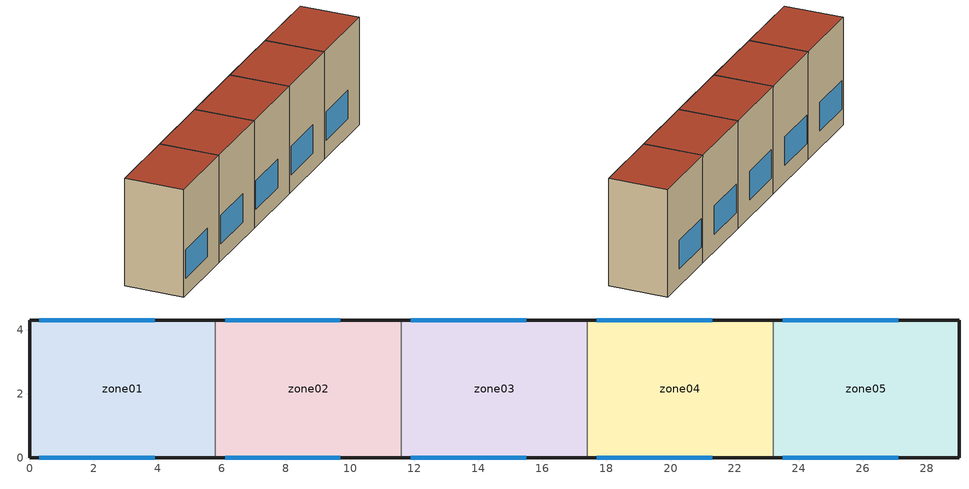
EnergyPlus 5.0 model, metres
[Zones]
zone01
 floor ground (GROUND_FLOOR): 0,0 0,4.3 5.8,4.3 5.8,0 z0
 wall outside (EXT_WALL): 5.8,4.3 0,4.3 0,0 5.8,0 z0:7.9
 wall to zone02 (ADJ_WALL): 5.8,0 5.8,4.3 z0:7.9
 window (EXT_WINDOW1): 0.3,0 3.9,0 / 3.9,4.3 0.3,4.3 z1.25:3.35
 roof outside (EXT_ROOF): 5.8,0 5.8,4.3 0,4.3 0,0 z7.9
zone02
 floor ground (GROUND_FLOOR): 5.8,0 5.8,4.3 11.6,4.3 11.6,0 z0
 wall outside (EXT_WALL): 11.6,4.3 5.8,4.3 / 5.8,0 11.6,0 z0:7.9
 wall to zone03 (ADJ_WALL): 11.6,0 11.6,4.3 z0:7.9
 wall to zone01 (ADJ_WALL): 5.8,4.3 5.8,0 z0:7.9
 window (EXT_WINDOW1): 6.1,0 9.7,0 / 9.7,4.3 6.1,4.3 z1.25:3.35
 roof outside (EXT_ROOF): 11.6,0 11.6,4.3 5.8,4.3 5.8,0 z7.9
zone03
 floor ground (GROUND_FLOOR): 11.6,0 11.6,4.3 17.4,4.3 17.4,0 z0
 wall outside (EXT_WALL): 17.4,4.3 11.6,4.3 / 11.6,0 17.4,0 z0:7.9
 wall to zone04 (ADJ_WALL): 17.4,0 17.4,4.3 z0:7.9
 wall to zone02 (ADJ_WALL): 11.6,4.3 11.6,0 z0:7.9
 window (EXT_WINDOW1): 11.9,0 15.5,0 / 15.5,4.3 11.9,4.3 z1.25:3.35
 roof outside (EXT_ROOF): 17.4,0 17.4,4.3 11.6,4.3 11.6,0 z7.9
zone04
 floor ground (GROUND_FLOOR): 17.4,0 17.4,4.3 23.2,4.3 23.2,0 z0
 wall outside (EXT_WALL): 23.2,4.3 17.4,4.3 / 17.4,0 23.2,0 z0:7.9
 wall to zone05 (ADJ_WALL): 23.2,0 23.2,4.3 z0:7.9
 wall to zone03 (ADJ_WALL): 17.4,4.3 17.4,0 z0:7.9
 window (EXT_WINDOW1): 17.7,0 21.3,0 / 21.3,4.3 17.7,4.3 z1.25:3.35
 roof outside (EXT_ROOF): 23.2,0 23.2,4.3 17.4,4.3 17.4,0 z7.9
zone05
 floor ground (GROUND_FLOOR): 23.2,0 23.2,4.3 29,4.3 29,0 z0
 wall outside (EXT_WALL): 23.2,0 29,0 29,4.3 23.2,4.3 z0:7.9
 wall to zone04 (ADJ_WALL): 23.2,4.3 23.2,0 z0:7.9
 window (EXT_WINDOW1): 23.5,0 27.1,0 / 27.1,4.3 23.5,4.3 z1.25:3.35
 roof outside (EXT_ROOF): 29,0 29,4.3 23.2,4.3 23.2,0 z7.9
[Building]
TRNSYS18: North Axis {deg}=0; Terrain=City; Loads Convergence Tolerance Value=0; Temperature Convergence Tolerance Value {deltaC}=0; Solar Distribution=FullInteriorAndExterior; Maximum Number of Warmup Days=0
[Site:Location]
not used: Latitude {deg}=0; Longitude {deg}=0; Time Zone {hr}=0; Elevation {m}=0
[Construction]
GROUND_FLOOR; EXT_WALL; EXT_ROOF; ADJ_WALL; EXT_WINDOW1: 
[WindowProperty:ShadingControl]
ESHADE=0; ISHADE=INPUT 1*MAX_ISHADE : SHADECNTRL=ISHADE_INTERNAL
[SurfaceProperty:OtherSideCoefficients]
BOUNDARY=IDENTICAL; BOUNDARY=INPUT 1*TBOUNDARY; BOUNDARY=INPUT 1*TBOUNDARY_2; BOUNDARY=INPUT 1*TBOUNDARY_3; BOUNDARY=INPUT 1*TGROUND; BOUNDARY=20; BOUNDARY=15
[Zone] Multiplier=1
zone01; zone02; zone03; zone04; zone05
